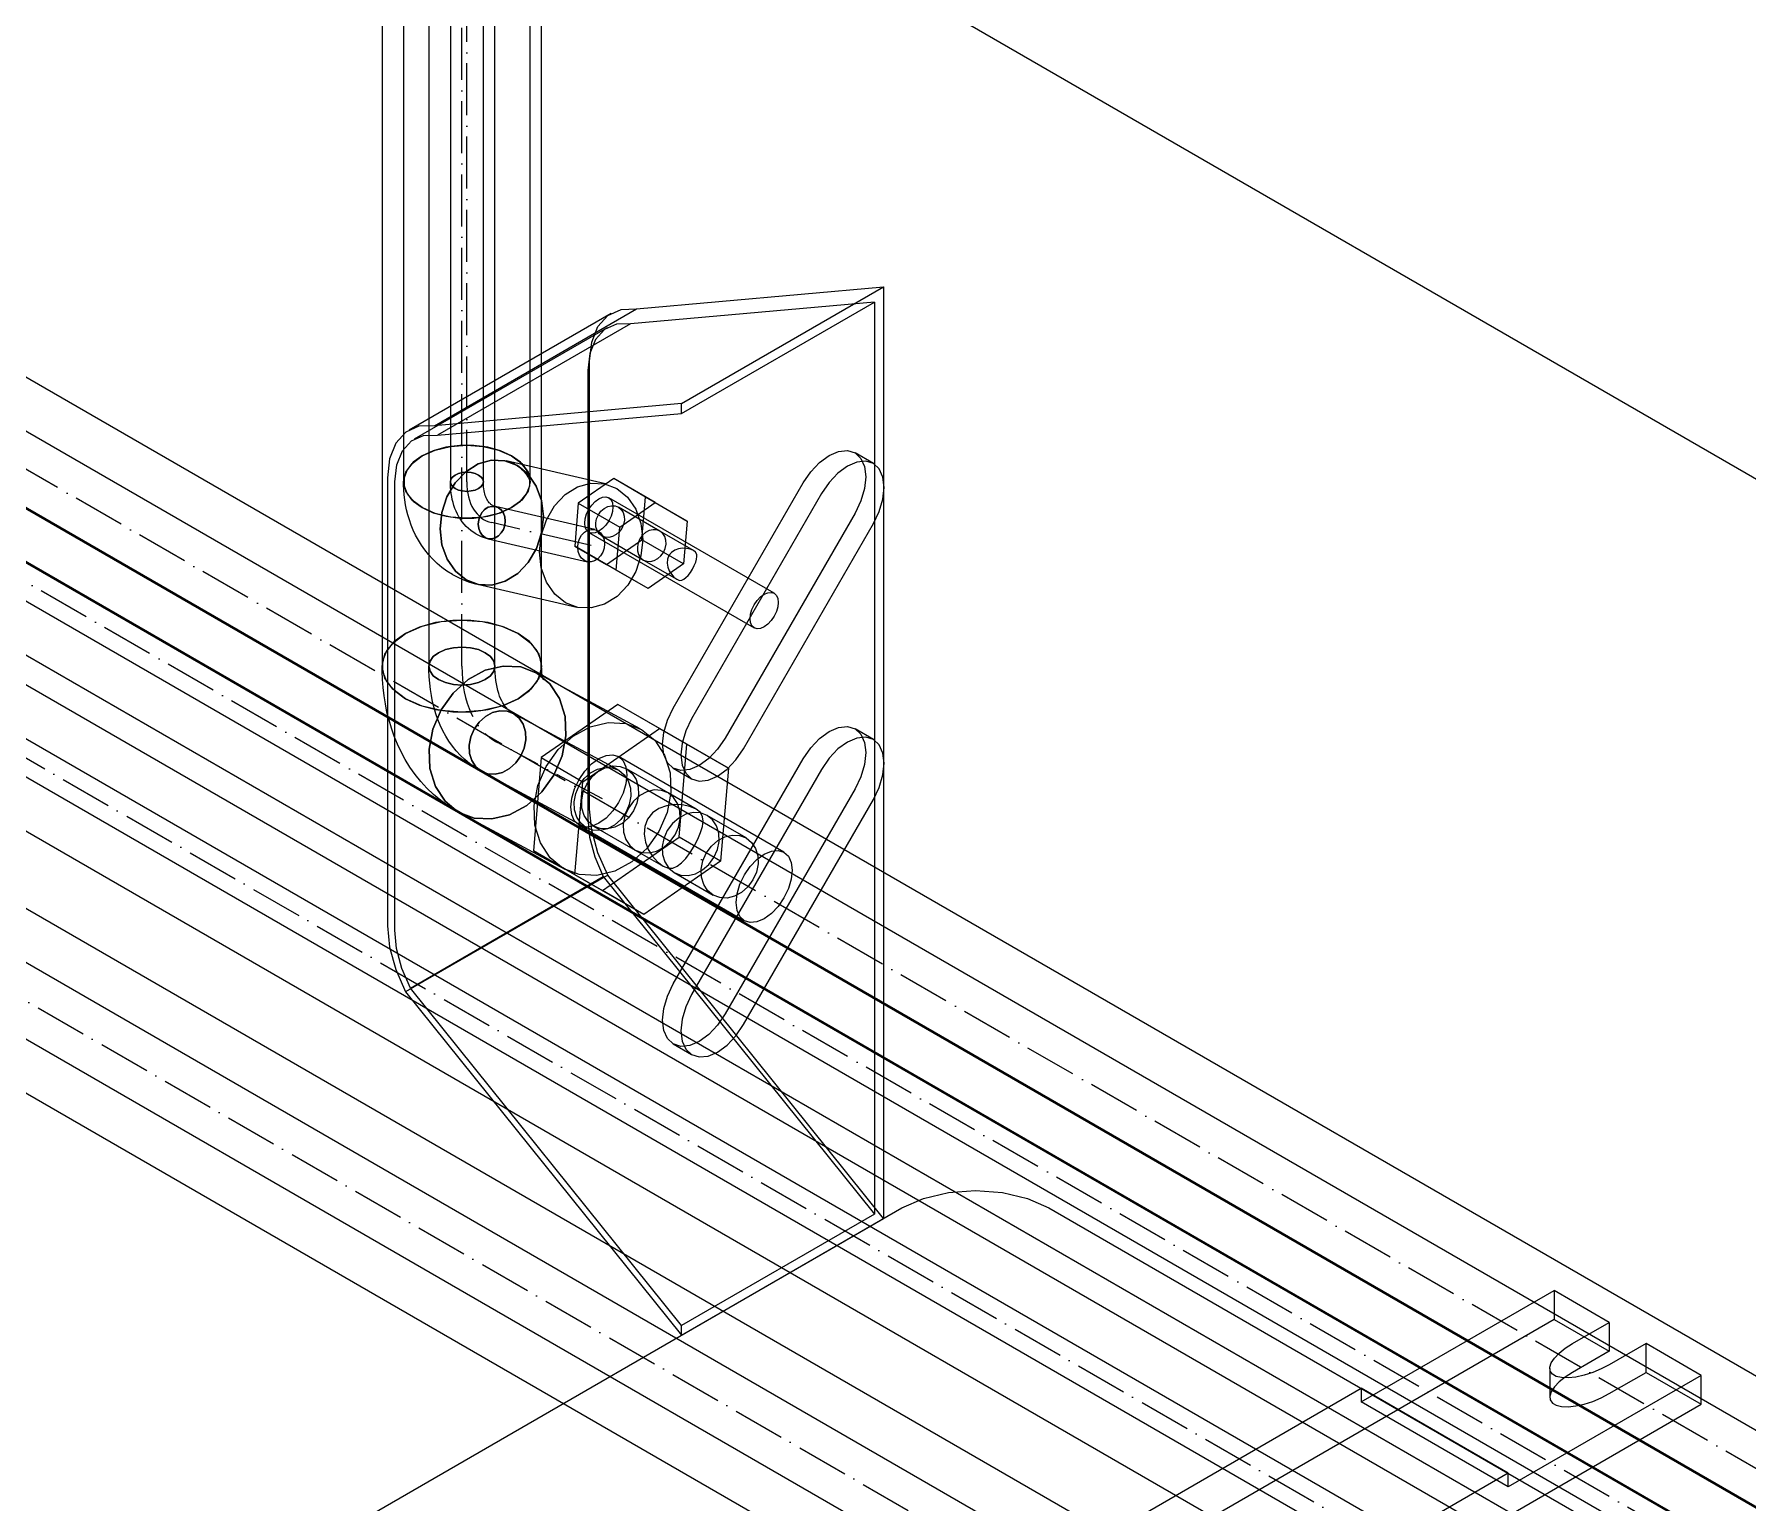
# Model space of a CAD drawing. Header units: millimetres. Extents: x -88595 to 880822, y -1054509 to -148035.
# Drawn here: x 415596.5 to 415926.2, y -310447.1 to -310164.7 of the extents above; entities that cross this region are included whole.
import ezdxf

# ---------------------------------------------------------------- set-up
doc = ezdxf.new("R2010")
doc.units = ezdxf.units.MM
doc.linetypes.add('$12$ADSK_Осевая', pattern=[14, 10, -2, 0, -2])
doc.linetypes.add('$13$ADSK_Осевая', pattern=[14, 10, -2, 0, -2])
for name, color, linetype, lineweight in [('Изоляция', 7, 'Continuous', 18), ('Оборудование', 7, 'Continuous', 18), ('Трубопровод', 7, 'Continuous', 18), ('Трубопроводы', 7, 'Continuous', 18)]:
    doc.layers.add(name, color=color, linetype=linetype, lineweight=lineweight)

# ---------------------------------------------------------------- blocks, each defined once
blk = doc.blocks.new('$0$ADSK_МедьПайка_Отвод-гнутая труба - Отвод _гнутая труба_-V22-В_ОВ3_4')
at = {"layer": 'Трубопроводы'}
for points in [[(-18146.24, 12672.99, 0), (-18146.9, 12673.28, 0), (-18147.67, 12673.47, 0), (-18148.49, 12673.53, 0), (-18149.31, 12673.47, 0), (-18150.08, 12673.28, 0), (-18150.73, 12672.99, 0), (-18151.24, 12672.61, 0), (-18151.56, 12672.17, 0), (-18151.66, 12671.7, 0), (-18151.56, 12671.22, 0), (-18151.24, 12670.78, 0), (-18150.73, 12670.4, 0)], [(-18150.73, 12670.4, 0), (-18150.08, 12670.11, 0), (-18149.31, 12669.93, 0), (-18148.49, 12669.86, 0), (-18147.67, 12669.93, 0), (-18146.9, 12670.11, 0), (-18146.24, 12670.4, 0), (-18145.74, 12670.78, 0), (-18145.42, 12671.22, 0), (-18145.31, 12671.7, 0), (-18145.42, 12672.17, 0), (-18145.74, 12672.61, 0), (-18146.24, 12672.99, 0)], [(-18146.79, 12661.68, 0), (-18147.29, 12661.99, 0), (-18147.76, 12662.33, 0), (-18148.21, 12662.71, 0), (-18148.63, 12663.11, 0), (-18149.03, 12663.55, 0), (-18149.4, 12664, 0), (-18149.73, 12664.48, 0), (-18150.04, 12664.97, 0), (-18150.32, 12665.49, 0), (-18150.57, 12666.02, 0), (-18150.79, 12666.56, 0), (-18150.99, 12667.12, 0), (-18151.16, 12667.69, 0), (-18151.3, 12668.27, 0), (-18151.42, 12668.86, 0), (-18151.52, 12669.46, 0), (-18151.59, 12670.06, 0), (-18151.64, 12670.68, 0), (-18151.66, 12671.3, 0), (-18151.66, 12671.7, 0)], [(-18143.61, 12667.18, 0), (-18143.74, 12667.26, 0), (-18143.86, 12667.34, 0), (-18143.98, 12667.44, 0), (-18144.1, 12667.56, 0), (-18144.21, 12667.68, 0), (-18144.33, 12667.82, 0), (-18144.44, 12667.98, 0), (-18144.55, 12668.16, 0), (-18144.66, 12668.36, 0), (-18144.76, 12668.58, 0), (-18144.86, 12668.82, 0), (-18144.95, 12669.08, 0), (-18145.03, 12669.36, 0), (-18145.11, 12669.66, 0), (-18145.17, 12669.98, 0), (-18145.23, 12670.32, 0), (-18145.27, 12670.67, 0), (-18145.3, 12671.05, 0), (-18145.31, 12671.44, 0), (-18145.31, 12671.7, 0)], [(-18144.99, 12660.98, 0), (-18145.53, 12661.41, 0), (-18145.94, 12662.01, 0), (-18146.2, 12662.73, 0), (-18146.29, 12663.53, 0), (-18146.2, 12664.35, 0), (-18145.95, 12665.14, 0), (-18145.54, 12665.84, 0), (-18145, 12666.4, 0), (-18144.38, 12666.79, 0), (-18143.71, 12666.97, 0), (-18143.04, 12666.95, 0), (-18142.42, 12666.71, 0)], [(-18142.42, 12666.71, 0), (-18141.88, 12666.28, 0), (-18141.47, 12665.68, 0), (-18141.21, 12664.95, 0), (-18141.11, 12664.15, 0), (-18141.2, 12663.33, 0), (-18141.46, 12662.55, 0), (-18141.87, 12661.85, 0), (-18142.4, 12661.29, 0), (-18143.03, 12660.9, 0), (-18143.7, 12660.71, 0), (-18144.37, 12660.74, 0), (-18144.99, 12660.98, 0)], [(-18143.61, 12667.18, 0), (-18143.48, 12667.11, 0), (-18143.35, 12667.05, 0), (-18143.2, 12667, 0), (-18143.05, 12666.95, 0), (-18142.99, 12666.94, 0)], [(-18146.79, 12661.68, 0), (-18146.27, 12661.4, 0), (-18145.74, 12661.17, 0), (-18145.19, 12660.96, 0), (-18144.62, 12660.8, 0), (-18144.42, 12660.75, 0)]]:
    blk.add_polyline3d(points, dxfattribs=at)
blk = doc.blocks.new('$0$ADSK_МедьПайка_Отвод-гнутая труба - Отвод _гнутая труба_-V23-В_ОВ3_4')
at = {"layer": 'Трубопроводы', "color": 134, "true_color": 0x00a6a6}
for p, q in [((-18139.7, 12627.2), (-18139.59, 12627.14)), ((-18146.05, 12616.2), (-18145.61, 12615.95))]:
    blk.add_line(p, q, dxfattribs=at)
for points in [[(-18144.96, 12638.82, 0), (-18146.28, 12639.41, 0), (-18147.81, 12639.77, 0), (-18149.45, 12639.9, 0), (-18151.1, 12639.77, 0), (-18152.63, 12639.41, 0), (-18153.94, 12638.82, 0), (-18154.95, 12638.07, 0), (-18155.59, 12637.18, 0), (-18155.8, 12636.23, 0), (-18155.59, 12635.28, 0), (-18154.95, 12634.4, 0), (-18153.94, 12633.64, 0)], [(-18146.05, 12616.2, 0), (-18147.05, 12616.82, 0), (-18148, 12617.51, 0), (-18148.9, 12618.26, 0), (-18149.74, 12619.07, 0), (-18150.53, 12619.93, 0), (-18151.27, 12620.84, 0), (-18151.94, 12621.79, 0), (-18152.56, 12622.79, 0), (-18153.12, 12623.82, 0), (-18153.62, 12624.88, 0), (-18154.06, 12625.97, 0), (-18154.46, 12627.08, 0), (-18154.8, 12628.22, 0), (-18155.08, 12629.38, 0), (-18155.32, 12630.56, 0), (-18155.51, 12631.75, 0), (-18155.65, 12632.97, 0), (-18155.75, 12634.19, 0), (-18155.8, 12635.44, 0), (-18155.8, 12636.23, 0)], [(-18153.94, 12633.64, 0), (-18152.63, 12633.06, 0), (-18151.1, 12632.69, 0), (-18149.45, 12632.57, 0), (-18147.81, 12632.69, 0), (-18146.28, 12633.06, 0), (-18144.96, 12633.64, 0), (-18143.96, 12634.4, 0), (-18143.32, 12635.28, 0), (-18143.1, 12636.23, 0), (-18143.32, 12637.18, 0), (-18143.96, 12638.07, 0), (-18144.96, 12638.82, 0)], [(-18139.7, 12627.2, 0), (-18139.95, 12627.35, 0), (-18140.2, 12627.53, 0), (-18140.43, 12627.73, 0), (-18140.67, 12627.95, 0), (-18140.9, 12628.2, 0), (-18141.13, 12628.49, 0), (-18141.35, 12628.81, 0), (-18141.58, 12629.17, 0), (-18141.79, 12629.56, 0), (-18142, 12630, 0), (-18142.19, 12630.48, 0), (-18142.37, 12631, 0), (-18142.54, 12631.56, 0), (-18142.69, 12632.16, 0), (-18142.82, 12632.8, 0), (-18142.93, 12633.47, 0), (-18143.01, 12634.19, 0), (-18143.07, 12634.94, 0), (-18143.1, 12635.72, 0), (-18143.1, 12636.23, 0)], [(-18145.72, 12616.01, 0), (-18146.77, 12616.87, 0), (-18147.55, 12618.05, 0), (-18147.98, 12619.46, 0), (-18148.05, 12621.02, 0), (-18147.74, 12622.62, 0), (-18147.09, 12624.13, 0), (-18146.13, 12625.48, 0), (-18144.93, 12626.55, 0), (-18143.57, 12627.29, 0), (-18142.14, 12627.63, 0), (-18140.75, 12627.56, 0), (-18139.48, 12627.07, 0)], [(-18139.48, 12627.07, 0), (-18138.42, 12626.21, 0), (-18137.65, 12625.04, 0), (-18137.22, 12623.62, 0), (-18137.15, 12622.06, 0), (-18137.45, 12620.47, 0), (-18138.11, 12618.95, 0), (-18139.07, 12617.61, 0), (-18140.27, 12616.53, 0), (-18141.63, 12615.8, 0), (-18143.06, 12615.46, 0), (-18144.45, 12615.53, 0), (-18145.72, 12616.01, 0)]]:
    blk.add_polyline3d(points, dxfattribs=at)
blk = doc.blocks.new('$0$ADSK_Наружный блок кондиционера сплит-системы1 - AS24TL5HRA-A-V54-В_ОВ3_4')
at = {"layer": 'Оборудование'}
for p, q in [((-18230.94, 12863.1), (-17693.54, 12552.83)), ((-18115.84, 12704.94), (-18068.3, 12709.19)), ((-18107.19, 12686.73), (-18068.3, 12709.19)), ((-18068.3, 12709.19), (-18068.3, 12529.97)), ((-18154.73, 12682.49), (-18115.84, 12704.94)), ((-18070.07, 12706.28), (-18117, 12702.09)), ((-18107.19, 12684.85), (-18070.07, 12706.28)), ((-18070.07, 12706.28), (-18070.07, 12530.83)), ((-18120.73, 12704.09), (-18159.62, 12681.63)), ((-18117, 12702.09), (-18154.12, 12680.66)), ((-18121.5, 12701.33), (-18158.62, 12679.9)), ((-18125.23, 12693.09), (-18125.23, 12606.9)), ((-18124.87, 12608.74), (-18124.87, 12694.93)), ((-18107.19, 12686.73), (-18154.73, 12682.49)), ((-18107.19, 12684.85), (-18107.19, 12686.73)), ((-18154.12, 12680.66), (-18107.19, 12684.85)), ((-18070.25, 12675.2), (-18073.78, 12677.24)), ((-18163.76, 12672.48), (-18163.76, 12586.29)), ((-18120.24, 12672.31), (-18127.05, 12667.58)), ((-18114.12, 12668.77), (-18120.24, 12672.31)), ((-18112.24, 12667.69), (-18120.24, 12672.31)), ((-18162.35, 12585.47), (-18162.35, 12671.66)), ((-18114.8, 12660.51), (-18114.12, 12668.77)), ((-18106.12, 12664.15), (-18114.12, 12668.77)), ((-18108.78, 12628.17), (-18083.78, 12671.47)), ((-18080.25, 12669.43), (-18105.25, 12626.12)), ((-18127.05, 12667.58), (-18127.74, 12659.32)), ((-18127.05, 12667.58), (-18119.05, 12662.96)), ((-18089.36, 12650.25), (-18121.18, 12668.63)), ((-18111.33, 12662.2), (-18119.33, 12666.81)), ((-18119.05, 12662.96), (-18112.24, 12667.69)), ((-18112.24, 12667.69), (-18106.12, 12664.15)), ((-18073.78, 12665.69), (-18098.78, 12622.39)), ((-18119.74, 12654.7), (-18119.05, 12662.96)), ((-18104.89, 12658.48), (-18111.33, 12662.2)), ((-18106.12, 12664.15), (-18106.8, 12655.89)), ((-18095.25, 12620.35), (-18070.25, 12663.65)), ((-18127.74, 12659.32), (-18121.62, 12655.78)), ((-18119.74, 12654.7), (-18127.74, 12659.32)), ((-18125.02, 12661.97), (-18093.2, 12643.6)), ((-18122.53, 12661.27), (-18114.53, 12656.65)), ((-18121.62, 12655.78), (-18114.8, 12660.51)), ((-18106.8, 12655.89), (-18114.8, 12660.51)), ((-18113.62, 12651.16), (-18121.62, 12655.78)), ((-18114.53, 12656.65), (-18108.09, 12652.94)), ((-18106.8, 12655.89), (-18113.62, 12651.16)), ((-18113.62, 12651.16), (-18119.74, 12654.7)), ((-18119.44, 12628.87), (-18134.19, 12618.63)), ((-18106.17, 12621.21), (-18119.44, 12628.87)), ((-18111.44, 12624.26), (-18119.44, 12628.87)), ((-18126.19, 12614.01), (-18111.44, 12624.26)), ((-18111.44, 12624.26), (-18098.17, 12616.59)), ((-18070.25, 12622.13), (-18073.78, 12624.17)), ((-18107.66, 12603.31), (-18106.17, 12621.21)), ((-18098.17, 12616.59), (-18106.17, 12621.21)), ((-18134.19, 12618.63), (-18135.69, 12600.73)), ((-18134.19, 12618.63), (-18126.19, 12614.01)), ((-18087.47, 12600.46), (-18119.29, 12618.83)), ((-18109.75, 12611.85), (-18117.75, 12616.47)), ((-18108.78, 12575.09), (-18083.78, 12618.39)), ((-18108.78, 12616.62), (-18105.25, 12614.58)), ((-18080.25, 12616.35), (-18105.25, 12573.05)), ((-18098.17, 12616.59), (-18099.66, 12598.69)), ((-18127.69, 12596.11), (-18126.19, 12614.01)), ((-18073.78, 12612.62), (-18098.78, 12569.32)), ((-18104.36, 12608.74), (-18109.75, 12611.85)), ((-18095.25, 12567.28), (-18070.25, 12610.58)), ((-18094.75, 12603.19), (-18102.25, 12607.52)), ((-18126.91, 12605.63), (-18095.09, 12587.26)), ((-18124.1, 12605.47), (-18116.1, 12600.85)), ((-18122.42, 12593.07), (-18107.66, 12603.31)), ((-18099.66, 12598.69), (-18107.66, 12603.31)), ((-18135.69, 12600.73), (-18122.42, 12593.07)), ((-18127.69, 12596.11), (-18135.69, 12600.73)), ((-18116.1, 12600.85), (-18110.71, 12597.74)), ((-18114.42, 12588.45), (-18127.69, 12596.11)), ((-18099.66, 12598.69), (-18114.42, 12588.45)), ((-18108.6, 12596.52), (-18101.1, 12592.19)), ((-18121.4, 12596.02), (-18160.29, 12573.56)), ((-18159.37, 12574.31), (-18122.25, 12595.74)), ((-18114.42, 12588.45), (-18122.42, 12593.07)), ((-18122.25, 12595.74), (-18070.07, 12530.83)), ((-18068.3, 12529.97), (-18121.4, 12596.02)), ((-18160.29, 12573.56), (-18107.19, 12507.51)), ((-18107.19, 12509.4), (-18159.37, 12574.31)), ((-18108.78, 12563.55), (-18105.25, 12561.5)), ((-18230.94, 12436.07), (-18064.77, 12532.01)), ((-18070.07, 12530.83), (-18107.19, 12509.4)), ((-18036.48, 12532.01), (-17499.08, 12221.74)), ((-18107.19, 12507.51), (-18068.3, 12529.97)), ((-17976.38, 12494.69), (-17939.26, 12516.13)), ((-17939.26, 12516.13), (-17939.26, 12510.57)), ((-17928.65, 12510), (-17939.26, 12516.13)), ((-17939.26, 12510.57), (-18207.96, 12355.44)), ((-17939.26, 12510.57), (-17928.65, 12504.45)), ((-18107.19, 12507.51), (-18107.19, 12509.4)), ((-17935.72, 12505.92), (-17928.65, 12510)), ((-17928.65, 12510), (-17928.65, 12504.45)), ((-17928.65, 12504.45), (-17935.72, 12500.37)), ((-17921.58, 12505.92), (-17928.65, 12501.84)), ((-17921.58, 12500.37), (-17921.58, 12505.92)), ((-17910.97, 12499.8), (-17921.58, 12505.92)), ((-17940.09, 12501.14), (-17940.09, 12495.59)), ((-18170.83, 12385.04), (-17976.38, 12497.31)), ((-17976.38, 12497.31), (-17976.38, 12494.69)), ((-17948.1, 12480.98), (-17976.38, 12497.31)), ((-17910.97, 12499.8), (-17948.1, 12478.36)), ((-17928.65, 12496.29), (-17921.58, 12500.37)), ((-17921.58, 12500.37), (-17910.97, 12494.24)), ((-17910.97, 12494.24), (-17910.97, 12499.8)), ((-18179.67, 12339.11), (-17910.97, 12494.24)), ((-17948.1, 12478.36), (-17976.38, 12494.69)), ((-17948.1, 12480.98), (-18142.55, 12368.71)), ((-17948.1, 12478.36), (-17948.1, 12480.98))]:
    blk.add_line(p, q, dxfattribs=at)
for points in [[(-18124.87, 12694.93, 0), (-18124.47, 12698.58, 0), (-18123.27, 12701.55, 0), (-18121.36, 12703.68, 0), (-18118.83, 12704.83, 0), (-18115.84, 12704.94, 0)], [(-18117, 12702.09, 0), (-18119.72, 12702.02, 0), (-18122.02, 12701, 0), (-18123.76, 12699.09, 0), (-18124.86, 12696.4, 0), (-18125.23, 12693.09, 0)], [(-18154.73, 12682.49, 0), (-18157.72, 12682.37, 0), (-18160.25, 12681.22, 0), (-18162.16, 12679.1, 0), (-18163.36, 12676.13, 0), (-18163.76, 12672.48, 0)], [(-18162.35, 12671.66, 0), (-18161.98, 12674.97, 0), (-18160.89, 12677.65, 0), (-18159.14, 12679.56, 0), (-18156.84, 12680.58, 0), (-18154.12, 12680.66, 0)], [(-18083.78, 12671.47, 0), (-18082.32, 12673.61, 0), (-18080.61, 12675.41, 0), (-18078.78, 12676.74, 0), (-18076.95, 12677.52, 0), (-18075.25, 12677.69, 0), (-18073.78, 12677.24, 0), (-18072.66, 12676.2, 0), (-18071.95, 12674.64, 0), (-18071.71, 12672.66, 0), (-18071.95, 12670.41, 0), (-18072.66, 12668.03, 0), (-18073.78, 12665.69, 0)], [(-18070.25, 12663.65, 0), (-18069.13, 12665.99, 0), (-18068.42, 12668.37, 0), (-18068.18, 12670.62, 0), (-18068.42, 12672.6, 0), (-18069.13, 12674.16, 0), (-18070.25, 12675.2, 0), (-18071.71, 12675.65, 0), (-18073.42, 12675.48, 0), (-18075.25, 12674.7, 0), (-18077.08, 12673.37, 0), (-18078.78, 12671.57, 0), (-18080.25, 12669.43, 0)], [(-18125.02, 12666.41, 0), (-18124.46, 12667.23, 0), (-18123.81, 12667.92, 0), (-18123.1, 12668.44, 0), (-18122.4, 12668.73, 0), (-18121.75, 12668.8, 0), (-18121.18, 12668.63, 0), (-18120.75, 12668.23, 0), (-18120.48, 12667.63, 0), (-18120.39, 12666.87, 0), (-18120.48, 12666, 0), (-18120.75, 12665.09, 0), (-18121.18, 12664.19, 0)], [(-18121.18, 12664.19, 0), (-18121.75, 12663.37, 0), (-18122.4, 12662.68, 0), (-18123.1, 12662.17, 0), (-18123.81, 12661.87, 0), (-18124.46, 12661.8, 0), (-18125.02, 12661.97, 0), (-18125.46, 12662.38, 0), (-18125.73, 12662.97, 0), (-18125.82, 12663.73, 0), (-18125.73, 12664.6, 0), (-18125.46, 12665.51, 0), (-18125.02, 12666.41, 0)], [(-18122.53, 12661.27, 0), (-18123.06, 12661.7, 0), (-18123.44, 12662.3, 0), (-18123.66, 12663.01, 0), (-18123.69, 12663.79, 0), (-18123.53, 12664.59, 0), (-18123.19, 12665.35, 0), (-18122.7, 12666.02, 0), (-18122.09, 12666.56, 0), (-18121.4, 12666.93, 0), (-18120.67, 12667.1, 0), (-18119.97, 12667.06, 0), (-18119.33, 12666.81, 0)], [(-18119.33, 12666.81, 0), (-18118.8, 12666.38, 0), (-18118.41, 12665.79, 0), (-18118.2, 12665.08, 0), (-18118.17, 12664.3, 0), (-18118.33, 12663.5, 0), (-18118.66, 12662.74, 0), (-18119.16, 12662.06, 0), (-18119.77, 12661.53, 0), (-18120.46, 12661.16, 0), (-18121.18, 12660.99, 0), (-18121.89, 12661.03, 0), (-18122.53, 12661.27, 0)], [(-18111.33, 12662.2, 0), (-18111.97, 12662.44, 0), (-18112.67, 12662.48, 0), (-18113.4, 12662.31, 0), (-18114.09, 12661.94, 0), (-18114.7, 12661.4, 0), (-18115.19, 12660.73, 0), (-18115.53, 12659.97, 0), (-18115.69, 12659.17, 0), (-18115.66, 12658.39, 0), (-18115.44, 12657.68, 0), (-18115.06, 12657.09, 0), (-18114.53, 12656.65, 0)], [(-18111.33, 12662.2, 0), (-18111.97, 12662.44, 0), (-18112.67, 12662.48, 0), (-18113.4, 12662.31, 0), (-18114.09, 12661.94, 0), (-18114.7, 12661.4, 0), (-18115.19, 12660.73, 0), (-18115.53, 12659.97, 0), (-18115.69, 12659.17, 0), (-18115.66, 12658.39, 0), (-18115.44, 12657.68, 0), (-18115.06, 12657.09, 0), (-18114.53, 12656.65, 0)], [(-18114.53, 12656.65, 0), (-18113.89, 12656.41, 0), (-18113.18, 12656.37, 0), (-18112.46, 12656.54, 0), (-18111.77, 12656.91, 0), (-18111.16, 12657.45, 0), (-18110.66, 12658.12, 0), (-18110.33, 12658.88, 0), (-18110.17, 12659.68, 0), (-18110.2, 12660.46, 0), (-18110.41, 12661.17, 0), (-18110.8, 12661.76, 0), (-18111.33, 12662.2, 0)], [(-18114.53, 12656.65, 0), (-18113.89, 12656.41, 0), (-18113.18, 12656.37, 0), (-18112.46, 12656.54, 0), (-18111.77, 12656.91, 0), (-18111.16, 12657.45, 0), (-18110.66, 12658.12, 0), (-18110.33, 12658.88, 0), (-18110.17, 12659.68, 0), (-18110.2, 12660.46, 0), (-18110.41, 12661.17, 0), (-18110.8, 12661.76, 0), (-18111.33, 12662.2, 0)], [(-18104.89, 12658.48, 0), (-18105.53, 12658.74, 0), (-18106.26, 12658.89, 0), (-18107.03, 12658.92, 0), (-18107.78, 12658.8, 0), (-18108.5, 12658.54, 0), (-18109.13, 12658.1, 0), (-18109.61, 12657.51, 0)], [(-18109.61, 12657.51, 0), (-18109.89, 12656.8, 0), (-18109.95, 12656.03, 0), (-18109.82, 12655.28, 0), (-18109.54, 12654.57, 0), (-18109.14, 12653.92, 0), (-18108.64, 12653.36, 0), (-18108.09, 12652.94, 0)], [(-18105.08, 12654.9, 0), (-18104.73, 12655.57, 0), (-18104.46, 12656.21, 0), (-18104.29, 12656.79, 0), (-18104.22, 12657.3, 0), (-18104.27, 12657.74, 0), (-18104.47, 12658.13, 0), (-18104.89, 12658.48, 0)], [(-18108.09, 12652.94, 0), (-18107.58, 12652.74, 0), (-18107.14, 12652.77, 0), (-18106.73, 12652.95, 0), (-18106.33, 12653.26, 0), (-18105.91, 12653.7, 0), (-18105.49, 12654.26, 0), (-18105.08, 12654.9, 0)], [(-18093.2, 12648.04, 0), (-18092.64, 12648.86, 0), (-18091.99, 12649.55, 0), (-18091.28, 12650.06, 0), (-18090.58, 12650.36, 0), (-18089.93, 12650.43, 0), (-18089.36, 12650.25, 0), (-18088.93, 12649.85, 0), (-18088.66, 12649.25, 0), (-18088.57, 12648.5, 0), (-18088.66, 12647.63, 0), (-18088.93, 12646.72, 0), (-18089.36, 12645.82, 0)], [(-18089.36, 12645.82, 0), (-18089.93, 12645, 0), (-18090.58, 12644.31, 0), (-18091.28, 12643.79, 0), (-18091.99, 12643.49, 0), (-18092.64, 12643.43, 0), (-18093.2, 12643.6, 0), (-18093.64, 12644, 0), (-18093.91, 12644.6, 0), (-18094, 12645.36, 0), (-18093.91, 12646.23, 0), (-18093.64, 12647.14, 0), (-18093.2, 12648.04, 0)], [(-18098.78, 12622.39, 0), (-18100.25, 12620.25, 0), (-18101.95, 12618.45, 0), (-18103.78, 12617.11, 0), (-18105.61, 12616.34, 0), (-18107.32, 12616.17, 0), (-18108.78, 12616.62, 0), (-18109.91, 12617.66, 0), (-18110.61, 12619.22, 0), (-18110.86, 12621.2, 0), (-18110.61, 12623.45, 0), (-18109.91, 12625.83, 0), (-18108.78, 12628.17, 0)], [(-18105.25, 12626.12, 0), (-18106.37, 12623.78, 0), (-18107.08, 12621.41, 0), (-18107.32, 12619.15, 0), (-18107.08, 12617.18, 0), (-18106.37, 12615.62, 0), (-18105.25, 12614.58, 0), (-18103.78, 12614.13, 0), (-18102.08, 12614.29, 0), (-18100.25, 12615.07, 0), (-18098.42, 12616.41, 0), (-18096.71, 12618.21, 0), (-18095.25, 12620.35, 0)], [(-18083.78, 12618.39, 0), (-18082.32, 12620.54, 0), (-18080.61, 12622.34, 0), (-18078.78, 12623.67, 0), (-18076.95, 12624.45, 0), (-18075.25, 12624.62, 0), (-18073.78, 12624.17, 0), (-18072.66, 12623.13, 0), (-18071.95, 12621.56, 0), (-18071.71, 12619.59, 0), (-18071.95, 12617.34, 0), (-18072.66, 12614.96, 0), (-18073.78, 12612.62, 0)], [(-18070.25, 12610.58, 0), (-18069.13, 12612.92, 0), (-18068.42, 12615.3, 0), (-18068.18, 12617.55, 0), (-18068.42, 12619.52, 0), (-18069.13, 12621.08, 0), (-18070.25, 12622.13, 0), (-18071.71, 12622.58, 0), (-18073.42, 12622.41, 0), (-18075.25, 12621.63, 0), (-18077.08, 12620.3, 0), (-18078.78, 12618.5, 0), (-18080.25, 12616.35, 0)], [(-18126.91, 12614.43, 0), (-18125.8, 12616.06, 0), (-18124.5, 12617.43, 0), (-18123.1, 12618.45, 0), (-18121.71, 12619.04, 0), (-18120.41, 12619.17, 0), (-18119.29, 12618.83, 0), (-18118.44, 12618.03, 0), (-18117.9, 12616.84, 0), (-18117.72, 12615.34, 0), (-18117.9, 12613.62, 0), (-18118.44, 12611.81, 0), (-18119.29, 12610.03, 0)], [(-18124.1, 12605.47, 0), (-18125.16, 12606.33, 0), (-18125.92, 12607.5, 0), (-18126.35, 12608.92, 0), (-18126.4, 12610.47, 0), (-18126.09, 12612.05, 0), (-18125.42, 12613.56, 0), (-18124.44, 12614.9, 0), (-18123.23, 12615.97, 0), (-18121.86, 12616.69, 0), (-18120.42, 12617.03, 0), (-18119.02, 12616.95, 0), (-18117.75, 12616.47, 0)], [(-18117.75, 12616.47, 0), (-18116.7, 12615.61, 0), (-18115.93, 12614.44, 0), (-18115.51, 12613.03, 0), (-18115.45, 12611.48, 0), (-18115.77, 12609.89, 0), (-18116.44, 12608.38, 0), (-18117.41, 12607.04, 0), (-18118.63, 12605.98, 0), (-18120, 12605.25, 0), (-18121.43, 12604.91, 0), (-18122.83, 12604.99, 0), (-18124.1, 12605.47, 0)], [(-18119.29, 12610.03, 0), (-18120.41, 12608.4, 0), (-18121.71, 12607.02, 0), (-18123.1, 12606.01, 0), (-18124.5, 12605.41, 0), (-18125.8, 12605.28, 0), (-18126.91, 12605.63, 0), (-18127.77, 12606.42, 0), (-18128.31, 12607.61, 0), (-18128.49, 12609.12, 0), (-18128.31, 12610.83, 0), (-18127.77, 12612.64, 0), (-18126.91, 12614.43, 0)], [(-18109.75, 12611.85, 0), (-18111.02, 12612.33, 0), (-18112.42, 12612.41, 0), (-18113.86, 12612.07, 0), (-18115.23, 12611.35, 0), (-18116.44, 12610.28, 0), (-18117.42, 12608.94, 0), (-18118.09, 12607.43, 0), (-18118.4, 12605.85, 0), (-18118.35, 12604.3, 0), (-18117.92, 12602.89, 0), (-18117.16, 12601.71, 0), (-18116.1, 12600.85, 0)], [(-18109.75, 12611.85, 0), (-18111.02, 12612.33, 0), (-18112.42, 12612.41, 0), (-18113.86, 12612.07, 0), (-18115.23, 12611.35, 0), (-18116.44, 12610.28, 0), (-18117.42, 12608.94, 0), (-18118.09, 12607.43, 0), (-18118.4, 12605.85, 0), (-18118.35, 12604.3, 0), (-18117.92, 12602.89, 0), (-18117.16, 12601.71, 0), (-18116.1, 12600.85, 0)], [(-18116.1, 12600.85, 0), (-18114.83, 12600.37, 0), (-18113.43, 12600.29, 0), (-18112, 12600.63, 0), (-18110.63, 12601.36, 0), (-18109.41, 12602.42, 0), (-18108.44, 12603.76, 0), (-18107.77, 12605.27, 0), (-18107.45, 12606.86, 0), (-18107.51, 12608.41, 0), (-18107.93, 12609.82, 0), (-18108.7, 12610.99, 0), (-18109.75, 12611.85, 0)], [(-18116.1, 12600.85, 0), (-18114.83, 12600.37, 0), (-18113.43, 12600.29, 0), (-18112, 12600.63, 0), (-18110.63, 12601.36, 0), (-18109.41, 12602.42, 0), (-18108.44, 12603.76, 0), (-18107.77, 12605.27, 0), (-18107.45, 12606.86, 0), (-18107.51, 12608.41, 0), (-18107.93, 12609.82, 0), (-18108.7, 12610.99, 0), (-18109.75, 12611.85, 0)], [(-18104.36, 12608.74, 0), (-18105.62, 12609.26, 0), (-18107.09, 12609.56, 0), (-18108.6, 12609.61, 0), (-18110.1, 12609.38, 0), (-18111.53, 12608.86, 0), (-18112.78, 12608, 0), (-18113.73, 12606.81, 0)], [(-18125.23, 12606.9, 0), (-18124.88, 12603.32, 0), (-18123.87, 12599.53, 0), (-18122.25, 12595.74, 0)], [(-18121.4, 12596.02, 0), (-18123.29, 12600.33, 0), (-18124.47, 12604.65, 0), (-18124.87, 12608.74, 0)], [(-18113.73, 12606.81, 0), (-18114.28, 12605.4, 0), (-18114.4, 12603.89, 0), (-18114.14, 12602.39, 0), (-18113.58, 12600.98, 0), (-18112.79, 12599.69, 0), (-18111.8, 12598.57, 0), (-18110.71, 12597.74, 0)], [(-18102.25, 12607.52, 0), (-18103.52, 12608, 0), (-18104.92, 12608.08, 0), (-18106.36, 12607.74, 0), (-18107.73, 12607.02, 0), (-18108.94, 12605.95, 0), (-18109.92, 12604.61, 0), (-18110.59, 12603.1, 0), (-18110.9, 12601.52, 0), (-18110.85, 12599.97, 0), (-18110.42, 12598.56, 0), (-18109.66, 12597.38, 0), (-18108.6, 12596.52, 0)], [(-18108.6, 12596.52, 0), (-18107.33, 12596.04, 0), (-18105.93, 12595.96, 0), (-18104.5, 12596.3, 0), (-18103.13, 12597.03, 0), (-18101.91, 12598.09, 0), (-18100.94, 12599.43, 0), (-18100.27, 12600.94, 0), (-18099.95, 12602.53, 0), (-18100.01, 12604.08, 0), (-18100.43, 12605.49, 0), (-18101.2, 12606.66, 0), (-18102.25, 12607.52, 0)], [(-18104.75, 12601.63, 0), (-18104.05, 12602.96, 0), (-18103.52, 12604.23, 0), (-18103.17, 12605.38, 0), (-18103.03, 12606.39, 0), (-18103.13, 12607.27, 0), (-18103.52, 12608.05, 0), (-18104.36, 12608.74, 0)], [(-18101.1, 12592.19, 0), (-18102.16, 12593.05, 0), (-18102.92, 12594.23, 0), (-18103.35, 12595.64, 0), (-18103.4, 12597.19, 0), (-18103.09, 12598.77, 0), (-18102.42, 12600.28, 0), (-18101.44, 12601.62, 0), (-18100.23, 12602.69, 0), (-18098.86, 12603.41, 0), (-18097.42, 12603.75, 0), (-18096.02, 12603.67, 0), (-18094.75, 12603.19, 0)], [(-18094.75, 12603.19, 0), (-18093.7, 12602.33, 0), (-18092.93, 12601.16, 0), (-18092.51, 12599.75, 0), (-18092.45, 12598.2, 0), (-18092.77, 12596.61, 0), (-18093.44, 12595.1, 0), (-18094.41, 12593.76, 0), (-18095.63, 12592.7, 0), (-18097, 12591.97, 0), (-18098.43, 12591.63, 0), (-18099.83, 12591.71, 0), (-18101.1, 12592.19, 0)], [(-18110.71, 12597.74, 0), (-18109.7, 12597.36, 0), (-18108.83, 12597.4, 0), (-18108.02, 12597.76, 0), (-18107.21, 12598.39, 0), (-18106.39, 12599.26, 0), (-18105.55, 12600.36, 0), (-18104.75, 12601.63, 0)], [(-18095.09, 12596.06, 0), (-18093.98, 12597.69, 0), (-18092.68, 12599.06, 0), (-18091.28, 12600.08, 0), (-18089.89, 12600.67, 0), (-18088.59, 12600.8, 0), (-18087.47, 12600.46, 0), (-18086.62, 12599.66, 0), (-18086.08, 12598.47, 0), (-18085.9, 12596.97, 0), (-18086.08, 12595.25, 0), (-18086.62, 12593.44, 0), (-18087.47, 12591.66, 0)], [(-18087.47, 12591.66, 0), (-18088.59, 12590.02, 0), (-18089.89, 12588.65, 0), (-18091.28, 12587.64, 0), (-18092.68, 12587.04, 0), (-18093.98, 12586.91, 0), (-18095.09, 12587.26, 0), (-18095.95, 12588.05, 0), (-18096.49, 12589.24, 0), (-18096.67, 12590.75, 0), (-18096.49, 12592.46, 0), (-18095.95, 12594.27, 0), (-18095.09, 12596.06, 0)], [(-18163.76, 12586.29, 0), (-18163.36, 12582.2, 0), (-18162.18, 12577.87, 0), (-18160.29, 12573.56, 0)], [(-18159.37, 12574.31, 0), (-18161, 12578.1, 0), (-18162.01, 12581.89, 0), (-18162.35, 12585.47, 0)], [(-18098.78, 12569.32, 0), (-18100.25, 12567.18, 0), (-18101.95, 12565.38, 0), (-18103.78, 12564.04, 0), (-18105.61, 12563.26, 0), (-18107.32, 12563.09, 0), (-18108.78, 12563.55, 0), (-18109.91, 12564.59, 0), (-18110.61, 12566.15, 0), (-18110.86, 12568.12, 0), (-18110.61, 12570.38, 0), (-18109.91, 12572.75, 0), (-18108.78, 12575.09, 0)], [(-18105.25, 12573.05, 0), (-18106.37, 12570.71, 0), (-18107.08, 12568.33, 0), (-18107.32, 12566.08, 0), (-18107.08, 12564.11, 0), (-18106.37, 12562.55, 0), (-18105.25, 12561.5, 0), (-18103.78, 12561.05, 0), (-18102.08, 12561.22, 0), (-18100.25, 12562, 0), (-18098.42, 12563.33, 0), (-18096.71, 12565.14, 0), (-18095.25, 12567.28, 0)], [(-18064.77, 12532.01, 0), (-18060.63, 12533.84, 0), (-18055.8, 12535, 0), (-18050.63, 12535.39, 0), (-18045.45, 12535, 0), (-18040.63, 12533.84, 0), (-18036.48, 12532.01, 0)], [(-17928.65, 12501.84, 0), (-17930.2, 12501.03, 0), (-17931.83, 12500.35, 0), (-17933.48, 12499.83, 0), (-17935.07, 12499.48, 0), (-17936.54, 12499.32, 0), (-17937.82, 12499.37, 0), (-17938.85, 12499.61, 0), (-17939.59, 12500.03, 0), (-17940, 12500.63, 0), (-17940.08, 12501.36, 0), (-17939.81, 12502.21, 0), (-17939.2, 12503.13, 0), (-17938.29, 12504.08, 0), (-17937.11, 12505.03, 0), (-17935.72, 12505.92, 0)], [(-17935.72, 12500.37, 0), (-17937.11, 12499.47, 0), (-17938.29, 12498.53, 0), (-17939.2, 12497.58, 0), (-17939.81, 12496.66, 0), (-17940.08, 12495.81, 0), (-17940, 12495.07, 0), (-17939.59, 12494.48, 0), (-17938.85, 12494.05, 0), (-17937.82, 12493.81, 0), (-17936.54, 12493.77, 0), (-17935.07, 12493.93, 0), (-17933.48, 12494.28, 0), (-17931.83, 12494.8, 0), (-17930.2, 12495.48, 0), (-17928.65, 12496.29, 0)]]:
    blk.add_polyline3d(points, dxfattribs=at)

msp = doc.modelspace()

# ---------------------------------------------------------------- linework, layer by layer
at = {"layer": 'Изоляция', "color": 190, "true_color": 0x8000ff}
for p, q in [((423847, -315054.17), (414558.03, -309691.18)), ((414545.86, -309712.27), (423834.83, -315075.26)), ((423415.38, -314771.14), (415435.86, -310164.16)), ((415423.69, -310185.25), (423403.21, -314792.22))]:
    msp.add_line(p, q, dxfattribs=at)
at = {"layer": 'Изоляция', "color": 134, "true_color": 0x00a6a6}
for p, q in [((423829.4, -315087.06), (414530.38, -309718.27)), ((414515.03, -309744.86), (423814.05, -315113.65)), ((415663.44, -310043.9), (415663.44, -310286.22)), ((415694.14, -310286.22), (415694.14, -310043.9)), ((423399.26, -314736.49), (415467.45, -310157.05)), ((415452.1, -310183.64), (423383.91, -314763.07)), ((415713.12, -310298.25), (415692.92, -310287.39)), ((415693.04, -310287.46), (415692.92, -310287.39)), ((415677.69, -310314.05), (415678.38, -310314.43)), ((415678.38, -310314.43), (415698.58, -310325.29))]:
    msp.add_line(p, q, dxfattribs=at)
at = {"layer": 'Изоляция'}
for p, q in [((415667.58, -310030.38), (415667.58, -310250.75)), ((415691.93, -310250.75), (415691.93, -310030.38)), ((415706.41, -310251.17), (415687.29, -310246.75)), ((415681.8, -310270.47), (415700.92, -310274.89))]:
    msp.add_line(p, q, dxfattribs=at)
for points in [[(415671.15, -310255.72, 0), (415669.21, -310254.27, 0), (415668, -310252.57, 0), (415667.58, -310250.75, 0), (415668, -310248.93, 0), (415669.21, -310247.24, 0), (415671.15, -310245.78, 0)], [(415671.15, -310245.78, 0), (415669.45, -310247.01, 0), (415668.26, -310248.43, 0), (415667.66, -310249.97, 0), (415667.66, -310251.54, 0), (415668.27, -310253.08, 0), (415669.45, -310254.49, 0), (415671.15, -310255.72, 0)], [(415671.15, -310245.78, 0), (415673.67, -310244.67, 0), (415676.61, -310243.96, 0), (415679.76, -310243.72, 0), (415682.91, -310243.96, 0), (415685.84, -310244.67, 0), (415688.37, -310245.78, 0)], [(415688.37, -310245.78, 0), (415686.23, -310244.8, 0), (415683.78, -310244.12, 0), (415681.12, -310243.77, 0), (415678.39, -310243.77, 0), (415675.73, -310244.12, 0), (415673.28, -310244.8, 0), (415671.15, -310245.78, 0)], [(415688.37, -310245.78, 0), (415690.3, -310247.24, 0), (415691.52, -310248.93, 0), (415691.93, -310250.75, 0), (415691.52, -310252.57, 0), (415690.3, -310254.27, 0), (415688.37, -310255.72, 0)], [(415688.37, -310255.72, 0), (415690.07, -310254.49, 0), (415691.25, -310253.07, 0), (415691.86, -310251.54, 0), (415691.85, -310249.97, 0), (415691.25, -310248.43, 0), (415690.06, -310247.01, 0), (415688.37, -310245.78, 0)], [(415684.52, -310246.6, 0), (415681.95, -310247.32, 0), (415679.56, -310248.81, 0), (415677.51, -310250.96, 0), (415675.93, -310253.64, 0), (415674.95, -310256.65, 0), (415674.62, -310259.8, 0)], [(415675.93, -310253.64, 0), (415677.51, -310250.96, 0), (415679.56, -310248.81, 0), (415681.95, -310247.32, 0), (415684.52, -310246.6, 0), (415687.08, -310246.7, 0), (415689.48, -310247.61, 0)], [(415694.47, -310257.42, 0), (415694.12, -310254.35, 0), (415693.12, -310251.57, 0), (415691.54, -310249.27, 0), (415689.48, -310247.61, 0), (415687.08, -310246.7, 0), (415684.52, -310246.6, 0)], [(415689.13, -310247.48, 0), (415688.71, -310247.25, 0), (415688.28, -310247.06, 0), (415687.85, -310246.9, 0), (415687.43, -310246.78, 0), (415687.29, -310246.75, 0)], [(415689.13, -310247.48, 0), (415689.54, -310247.73, 0), (415689.92, -310248, 0), (415690.27, -310248.3, 0), (415690.58, -310248.6, 0), (415690.86, -310248.9, 0), (415691.1, -310249.21, 0), (415691.31, -310249.49, 0), (415691.48, -310249.77, 0), (415691.61, -310250.02, 0), (415691.72, -310250.24, 0), (415691.8, -310250.43, 0), (415691.86, -310250.6, 0), (415691.9, -310250.73, 0), (415691.92, -310250.82, 0), (415691.93, -310250.88, 0), (415691.94, -310250.91, 0), (415691.94, -310250.92, 0)], [(415689.48, -310247.61, 0), (415691.54, -310249.27, 0), (415693.12, -310251.57, 0), (415694.12, -310254.35, 0), (415694.47, -310257.42, 0), (415694.14, -310260.56, 0), (415693.15, -310263.58, 0)], [(415676.96, -310268.56, 0), (415675.93, -310267.92, 0), (415674.96, -310267.22, 0), (415674.04, -310266.45, 0), (415673.18, -310265.63, 0), (415672.39, -310264.77, 0), (415671.67, -310263.87, 0), (415671.01, -310262.94, 0), (415670.42, -310262, 0), (415669.9, -310261.03, 0), (415669.44, -310260.06, 0), (415669.04, -310259.08, 0), (415668.69, -310258.1, 0), (415668.4, -310257.13, 0), (415668.16, -310256.15, 0), (415667.96, -310255.18, 0), (415667.81, -310254.21, 0), (415667.7, -310253.25, 0), (415667.63, -310252.3, 0), (415667.59, -310251.35, 0), (415667.58, -310250.75, 0)], [(415691.94, -310250.92, 0), (415691.94, -310250.9, 0), (415691.93, -310250.85, 0), (415691.93, -310250.78, 0), (415691.93, -310250.75, 0)], [(415693.74, -310264.22, 0), (415694.07, -310261.07, 0), (415695.06, -310258.06, 0), (415696.63, -310255.38, 0), (415698.68, -310253.23, 0), (415701.07, -310251.74, 0), (415703.64, -310251.02, 0)], [(415703.64, -310251.02, 0), (415706.21, -310251.12, 0), (415708.6, -310252.03, 0), (415710.66, -310253.7, 0), (415712.24, -310255.99, 0), (415713.24, -310258.77, 0), (415713.59, -310261.84, 0)], [(415688.37, -310255.72, 0), (415685.84, -310256.84, 0), (415682.91, -310257.54, 0), (415679.76, -310257.78, 0), (415676.61, -310257.54, 0), (415673.67, -310256.84, 0), (415671.15, -310255.72, 0)], [(415671.15, -310255.72, 0), (415673.28, -310256.71, 0), (415675.74, -310257.39, 0), (415678.4, -310257.74, 0), (415681.12, -310257.74, 0), (415683.78, -310257.39, 0), (415686.24, -310256.7, 0), (415688.37, -310255.72, 0)], [(415679.61, -310269.6, 0), (415677.55, -310267.94, 0), (415675.96, -310265.64, 0), (415674.96, -310262.87, 0), (415674.62, -310259.8, 0), (415674.95, -310256.65, 0), (415675.93, -310253.64, 0)], [(415684.57, -310270.61, 0), (415687.14, -310269.9, 0), (415689.53, -310268.41, 0), (415691.58, -310266.25, 0), (415693.15, -310263.58, 0), (415694.14, -310260.56, 0), (415694.47, -310257.42, 0)], [(415674.62, -310259.8, 0), (415674.96, -310262.87, 0), (415675.96, -310265.64, 0), (415677.55, -310267.94, 0), (415679.61, -310269.6, 0), (415682, -310270.51, 0), (415684.57, -310270.61, 0)], [(415713.59, -310261.84, 0), (415713.26, -310264.98, 0), (415712.27, -310268, 0), (415710.7, -310270.67, 0), (415708.65, -310272.83, 0), (415706.26, -310274.32, 0), (415703.69, -310275.03, 0)], [(415693.15, -310263.58, 0), (415691.58, -310266.25, 0), (415689.53, -310268.41, 0), (415687.14, -310269.9, 0), (415684.57, -310270.61, 0), (415682, -310270.51, 0), (415679.61, -310269.6, 0)], [(415703.69, -310275.03, 0), (415701.12, -310274.93, 0), (415698.73, -310274.02, 0), (415696.67, -310272.36, 0), (415695.08, -310270.06, 0), (415694.08, -310267.29, 0), (415693.74, -310264.22, 0)], [(415676.96, -310268.56, 0), (415678.02, -310269.13, 0), (415679.12, -310269.62, 0), (415680.25, -310270.04, 0), (415681.39, -310270.37, 0), (415681.8, -310270.47, 0)]]:
    msp.add_polyline3d(points, dxfattribs=at)
at = {"layer": 'Изоляция', "color": 134, "true_color": 0x00a6a6}
for points in [[(415667.94, -310279.95, 0), (415671.12, -310278.54, 0), (415674.82, -310277.66, 0), (415678.79, -310277.36, 0), (415682.76, -310277.66, 0), (415686.47, -310278.54, 0), (415689.65, -310279.95, 0)], [(415689.65, -310279.95, 0), (415686.96, -310278.71, 0), (415683.86, -310277.85, 0), (415680.51, -310277.41, 0), (415677.07, -310277.41, 0), (415673.72, -310277.85, 0), (415670.62, -310278.71, 0), (415667.94, -310279.95, 0)], [(415667.94, -310292.48, 0), (415665.5, -310290.65, 0), (415663.96, -310288.51, 0), (415663.44, -310286.22, 0), (415663.96, -310283.92, 0), (415665.5, -310281.79, 0), (415667.94, -310279.95, 0)], [(415667.94, -310279.95, 0), (415665.79, -310281.5, 0), (415664.3, -310283.29, 0), (415663.54, -310285.23, 0), (415663.54, -310287.21, 0), (415664.3, -310289.15, 0), (415665.8, -310290.93, 0), (415667.94, -310292.48, 0)], [(415689.65, -310279.95, 0), (415692.09, -310281.79, 0), (415693.62, -310283.92, 0), (415694.14, -310286.22, 0), (415693.62, -310288.51, 0), (415692.09, -310290.65, 0), (415689.65, -310292.48, 0)], [(415689.65, -310292.48, 0), (415691.79, -310290.93, 0), (415693.28, -310289.14, 0), (415694.05, -310287.21, 0), (415694.05, -310285.22, 0), (415693.28, -310283.29, 0), (415691.79, -310281.5, 0), (415689.65, -310279.95, 0)], [(415677.69, -310314.05, 0), (415676.17, -310313.09, 0), (415674.72, -310312.04, 0), (415673.35, -310310.9, 0), (415672.07, -310309.68, 0), (415670.88, -310308.38, 0), (415669.79, -310307.03, 0), (415668.8, -310305.63, 0), (415667.91, -310304.18, 0), (415667.1, -310302.7, 0), (415666.39, -310301.2, 0), (415665.77, -310299.68, 0), (415665.23, -310298.14, 0), (415664.77, -310296.6, 0), (415664.38, -310295.04, 0), (415664.07, -310293.48, 0), (415663.82, -310291.92, 0), (415663.64, -310290.35, 0), (415663.52, -310288.78, 0), (415663.45, -310287.21, 0), (415663.44, -310286.22, 0)], [(415686.75, -310286.2, 0), (415683.3, -310287.02, 0), (415680.02, -310288.8, 0), (415677.11, -310291.39, 0), (415674.79, -310294.64, 0), (415673.21, -310298.31, 0), (415672.48, -310302.16, 0)], [(415674.79, -310294.64, 0), (415677.11, -310291.39, 0), (415680.02, -310288.8, 0), (415683.3, -310287.02, 0), (415686.75, -310286.2, 0), (415690.12, -310286.37, 0), (415693.19, -310287.54, 0)], [(415698.82, -310299.65, 0), (415698.65, -310295.89, 0), (415697.6, -310292.46, 0), (415695.74, -310289.62, 0), (415693.19, -310287.54, 0), (415690.12, -310286.37, 0), (415686.75, -310286.2, 0)], [(415693.04, -310287.46, 0), (415693.32, -310287.63, 0), (415693.58, -310287.82, 0), (415693.81, -310288.01, 0), (415694.01, -310288.2, 0), (415694.18, -310288.38, 0), (415694.3, -310288.54, 0), (415694.4, -310288.67, 0), (415694.45, -310288.76, 0), (415694.48, -310288.82, 0), (415694.49, -310288.83, 0)], [(415693.19, -310287.54, 0), (415695.74, -310289.62, 0), (415697.6, -310292.46, 0), (415698.65, -310295.89, 0), (415698.82, -310299.65, 0), (415698.08, -310303.5, 0), (415696.5, -310307.17, 0)], [(415694.49, -310288.83, 0), (415694.48, -310288.8, 0), (415694.45, -310288.72, 0), (415694.41, -310288.59, 0), (415694.36, -310288.41, 0), (415694.31, -310288.17, 0), (415694.26, -310287.88, 0), (415694.21, -310287.54, 0), (415694.17, -310287.15, 0), (415694.15, -310286.71, 0), (415694.14, -310286.23, 0), (415694.14, -310286.22, 0)], [(415689.65, -310292.48, 0), (415686.47, -310293.89, 0), (415682.76, -310294.78, 0), (415678.79, -310295.08, 0), (415674.82, -310294.78, 0), (415671.12, -310293.89, 0), (415667.94, -310292.48, 0)], [(415667.94, -310292.48, 0), (415670.63, -310293.72, 0), (415673.72, -310294.58, 0), (415677.08, -310295.02, 0), (415680.51, -310295.02, 0), (415683.86, -310294.58, 0), (415686.96, -310293.72, 0), (415689.65, -310292.48, 0)], [(415678.11, -310314.28, 0), (415675.55, -310312.2, 0), (415673.69, -310309.35, 0), (415672.64, -310305.93, 0), (415672.48, -310302.16, 0), (415673.21, -310298.31, 0), (415674.79, -310294.64, 0)], [(415692.68, -310313.03, 0), (415693.42, -310309.18, 0), (415695, -310305.51, 0), (415697.32, -310302.26, 0), (415700.22, -310299.66, 0), (415703.51, -310297.89, 0), (415706.95, -310297.06, 0)], [(415706.95, -310297.06, 0), (415710.33, -310297.24, 0), (415713.39, -310298.4, 0), (415715.94, -310300.48, 0), (415717.81, -310303.33, 0), (415718.86, -310306.75, 0), (415719.02, -310310.52, 0)], [(415672.48, -310302.16, 0), (415672.64, -310305.93, 0), (415673.69, -310309.35, 0), (415675.55, -310312.2, 0), (415678.11, -310314.28, 0), (415681.17, -310315.44, 0), (415684.54, -310315.62, 0)], [(415684.54, -310315.62, 0), (415687.99, -310314.79, 0), (415691.28, -310313.02, 0), (415694.18, -310310.42, 0), (415696.5, -310307.17, 0), (415698.08, -310303.5, 0), (415698.82, -310299.65, 0)], [(415696.5, -310307.17, 0), (415694.18, -310310.42, 0), (415691.28, -310313.02, 0), (415687.99, -310314.79, 0), (415684.54, -310315.62, 0), (415681.17, -310315.44, 0), (415678.11, -310314.28, 0)], [(415719.02, -310310.52, 0), (415718.29, -310314.37, 0), (415716.71, -310318.04, 0), (415714.38, -310321.29, 0), (415711.48, -310323.88, 0), (415708.2, -310325.66, 0), (415704.75, -310326.48, 0)], [(415704.75, -310326.48, 0), (415701.38, -310326.31, 0), (415698.31, -310325.14, 0), (415695.76, -310323.06, 0), (415693.9, -310320.22, 0), (415692.85, -310316.79, 0), (415692.68, -310313.03, 0)]]:
    msp.add_polyline3d(points, dxfattribs=at)
at = {"layer": 'Трубопровод', "color": 190, "true_color": 0x8000ff}
for p, q in [((423842.5, -315061.96), (414553.53, -309698.97)), ((414550.36, -309704.47), (423839.33, -315067.46)), ((423410.88, -314778.93), (415431.36, -310171.95)), ((415428.19, -310177.45), (423407.71, -314784.43))]:
    msp.add_line(p, q, dxfattribs=at)
at = {"layer": 'Трубопровод', "color": 190, "linetype": '$12$ADSK_Осевая', "true_color": 0x8000ff}
for p, q in [((414551.95, -309701.72), (423840.92, -315064.71)), ((414551.95, -309701.72), (423840.92, -315064.71)), ((423409.29, -314781.68), (415429.78, -310174.7)), ((423409.29, -314781.68), (415429.78, -310174.7))]:
    msp.add_line(p, q, dxfattribs=at)
at = {"layer": 'Трубопровод', "color": 134, "true_color": 0x00a6a6}
for p, q in [((423824.9, -315094.86), (414525.88, -309726.07)), ((414519.53, -309737.07), (423818.55, -315105.86)), ((415672.44, -310043.9), (415672.44, -310286.22)), ((415685.14, -310286.22), (415685.14, -310043.9)), ((423394.76, -314744.28), (415462.95, -310164.85)), ((415456.6, -310175.84), (423388.41, -314755.28)), ((415708.86, -310306.18), (415688.65, -310295.31)), ((415682.64, -310306.5), (415702.84, -310317.37))]:
    msp.add_line(p, q, dxfattribs=at)
at = {"layer": 'Трубопровод', "color": 134, "linetype": '$12$ADSK_Осевая', "true_color": 0x00a6a6}
for p, q in [((414522.71, -309731.57), (423821.72, -315100.36)), ((414522.71, -309731.57), (423821.72, -315100.36)), ((415678.79, -310286.22), (415678.79, -310043.9)), ((415678.79, -310286.22), (415678.79, -310043.9)), ((423391.59, -314749.78), (415459.78, -310170.34)), ((423391.59, -314749.78), (415459.78, -310170.34)), ((415705.85, -310311.77), (415685.65, -310300.91)), ((415705.85, -310311.77), (415685.65, -310300.91))]:
    msp.add_line(p, q, dxfattribs=at)
at = {"layer": 'Трубопровод'}
for p, q in [((415676.58, -310030.38), (415676.58, -310250.75)), ((415682.93, -310250.75), (415682.93, -310030.38)), ((415704.38, -310259.93), (415685.26, -310255.51)), ((415683.83, -310261.7), (415702.95, -310266.12))]:
    msp.add_line(p, q, dxfattribs=at)
at = {"layer": 'Трубопровод', "linetype": '$12$ADSK_Осевая'}
for p, q in [((415679.76, -310250.75), (415679.76, -310030.38)), ((415679.76, -310250.75), (415679.76, -310030.38)), ((415703.66, -310263.03), (415684.54, -310258.61)), ((415703.66, -310263.03), (415684.54, -310258.61))]:
    msp.add_line(p, q, dxfattribs=at)
at = {"layer": 'Трубопровод'}
for points in [[(415677.51, -310252.05, 0), (415677.01, -310251.67, 0), (415676.69, -310251.23, 0), (415676.58, -310250.75, 0), (415676.69, -310250.28, 0), (415677.01, -310249.84, 0), (415677.51, -310249.46, 0)], [(415677.51, -310249.46, 0), (415678.17, -310249.17, 0), (415678.93, -310248.98, 0), (415679.76, -310248.92, 0), (415680.58, -310248.98, 0), (415681.34, -310249.17, 0), (415682, -310249.46, 0)], [(415682, -310249.46, 0), (415682.51, -310249.84, 0), (415682.82, -310250.28, 0), (415682.93, -310250.75, 0), (415682.82, -310251.23, 0), (415682.51, -310251.67, 0), (415682, -310252.05, 0)], [(415682, -310252.05, 0), (415681.34, -310252.34, 0), (415680.58, -310252.52, 0), (415679.76, -310252.59, 0), (415678.93, -310252.52, 0), (415678.17, -310252.34, 0), (415677.51, -310252.05, 0)], [(415685.83, -310255.74, 0), (415685.21, -310255.5, 0), (415684.54, -310255.48, 0), (415683.87, -310255.66, 0), (415683.24, -310256.05, 0), (415682.71, -310256.61, 0), (415682.3, -310257.31, 0)], [(415686.79, -310259.9, 0), (415687.05, -310259.12, 0), (415687.13, -310258.3, 0), (415687.04, -310257.5, 0), (415686.78, -310256.77, 0), (415686.37, -310256.17, 0), (415685.83, -310255.74, 0)], [(415682.3, -310257.31, 0), (415682.04, -310258.1, 0), (415681.96, -310258.92, 0), (415682.05, -310259.72, 0), (415682.31, -310260.44, 0), (415682.72, -310261.04, 0), (415683.26, -310261.47, 0)], [(415683.26, -310261.47, 0), (415683.88, -310261.71, 0), (415684.55, -310261.74, 0), (415685.22, -310261.55, 0), (415685.84, -310261.16, 0), (415686.38, -310260.6, 0), (415686.79, -310259.9, 0)], [(415702.38, -310265.9, 0), (415701.84, -310265.46, 0), (415701.43, -310264.86, 0), (415701.17, -310264.14, 0), (415701.08, -310263.34, 0), (415701.16, -310262.52, 0), (415701.42, -310261.73, 0)], [(415701.42, -310261.73, 0), (415701.83, -310261.03, 0), (415702.36, -310260.47, 0), (415702.99, -310260.08, 0), (415703.66, -310259.9, 0), (415704.33, -310259.92, 0), (415704.95, -310260.16, 0)], [(415704.95, -310260.16, 0), (415705.49, -310260.59, 0), (415705.9, -310261.19, 0), (415706.16, -310261.92, 0), (415706.25, -310262.72, 0), (415706.17, -310263.54, 0), (415705.91, -310264.32, 0)], [(415705.91, -310264.32, 0), (415705.5, -310265.02, 0), (415704.96, -310265.58, 0), (415704.34, -310265.97, 0), (415703.67, -310266.16, 0), (415703, -310266.13, 0), (415702.38, -310265.9, 0)]]:
    msp.add_polyline3d(points, dxfattribs=at)
at = {"layer": 'Трубопровод', "color": 134, "true_color": 0x00a6a6}
for points in [[(415674.3, -310283.63, 0), (415675.62, -310283.04, 0), (415677.15, -310282.68, 0), (415678.79, -310282.55, 0), (415680.44, -310282.68, 0), (415681.97, -310283.04, 0), (415683.28, -310283.63, 0)], [(415674.3, -310288.81, 0), (415673.29, -310288.05, 0), (415672.66, -310287.17, 0), (415672.44, -310286.22, 0), (415672.66, -310285.27, 0), (415673.29, -310284.38, 0), (415674.3, -310283.63, 0)], [(415683.28, -310283.63, 0), (415684.29, -310284.38, 0), (415684.93, -310285.27, 0), (415685.14, -310286.22, 0), (415684.93, -310287.17, 0), (415684.29, -310288.05, 0), (415683.28, -310288.81, 0)], [(415683.28, -310288.81, 0), (415681.97, -310289.39, 0), (415680.44, -310289.76, 0), (415678.79, -310289.88, 0), (415677.15, -310289.76, 0), (415675.62, -310289.39, 0), (415674.3, -310288.81, 0)], [(415688.77, -310295.38, 0), (415687.5, -310294.89, 0), (415686.1, -310294.82, 0), (415684.68, -310295.16, 0), (415683.32, -310295.9, 0), (415682.12, -310296.97, 0), (415681.16, -310298.32, 0)], [(415690.14, -310303.5, 0), (415690.79, -310301.98, 0), (415691.1, -310300.39, 0), (415691.03, -310298.83, 0), (415690.59, -310297.41, 0), (415689.82, -310296.24, 0), (415688.77, -310295.38, 0)], [(415681.16, -310298.32, 0), (415680.5, -310299.83, 0), (415680.2, -310301.43, 0), (415680.27, -310302.99, 0), (415680.7, -310304.4, 0), (415681.47, -310305.58, 0), (415682.53, -310306.44, 0)], [(415682.53, -310306.44, 0), (415683.8, -310306.92, 0), (415685.19, -310306.99, 0), (415686.62, -310306.65, 0), (415687.98, -310305.92, 0), (415689.18, -310304.84, 0), (415690.14, -310303.5, 0)], [(415701.36, -310309.18, 0), (415702.32, -310307.84, 0), (415703.52, -310306.76, 0), (415704.88, -310306.03, 0), (415706.31, -310305.69, 0), (415707.7, -310305.76, 0), (415708.97, -310306.24, 0)], [(415708.97, -310306.24, 0), (415710.03, -310307.1, 0), (415710.8, -310308.28, 0), (415711.23, -310309.69, 0), (415711.3, -310311.25, 0), (415711, -310312.85, 0), (415710.34, -310314.36, 0)], [(415702.73, -310317.3, 0), (415701.68, -310316.44, 0), (415700.91, -310315.27, 0), (415700.47, -310313.85, 0), (415700.4, -310312.29, 0), (415700.71, -310310.7, 0), (415701.36, -310309.18, 0)], [(415710.34, -310314.36, 0), (415709.38, -310315.71, 0), (415708.18, -310316.78, 0), (415706.82, -310317.52, 0), (415705.4, -310317.86, 0), (415704, -310317.79, 0), (415702.73, -310317.3, 0)]]:
    msp.add_polyline3d(points, dxfattribs=at)
at = {"layer": 'Трубопроводы', "linetype": '$13$ADSK_Осевая'}
msp.add_ellipse((415690.98, -310244.27), major_axis=(7.94, 13.75), ratio=0.57735, start_param=2.356194, end_param=3.316126, dxfattribs=at)
at = {"layer": 'Трубопроводы', "color": 134, "linetype": '$13$ADSK_Осевая', "true_color": 0x00a6a6}
msp.add_ellipse((415701.24, -310273.26), major_axis=(15.87, 27.5), ratio=0.57735, start_param=2.356194, end_param=3.159046, dxfattribs=at)

# ---------------------------------------------------------------- block references
at = {"layer": 'Оборудование'}
msp.add_blockref('$0$ADSK_Наружный блок кондиционера сплит-системы1 - AS24TL5HRA-A-V54-В_ОВ3_4', (433828.25, -322922.45), dxfattribs=at)
at = {"layer": 'Трубопроводы'}
msp.add_blockref('$0$ADSK_МедьПайка_Отвод-гнутая труба - Отвод _гнутая труба_-V22-В_ОВ3_4', (433828.25, -322922.45), dxfattribs=at)
at = {"layer": 'Трубопроводы', "color": 134, "true_color": 0x00a6a6}
msp.add_blockref('$0$ADSK_МедьПайка_Отвод-гнутая труба - Отвод _гнутая труба_-V23-В_ОВ3_4', (433828.25, -322922.45), dxfattribs=at)

doc.saveas('drawing.dxf')
